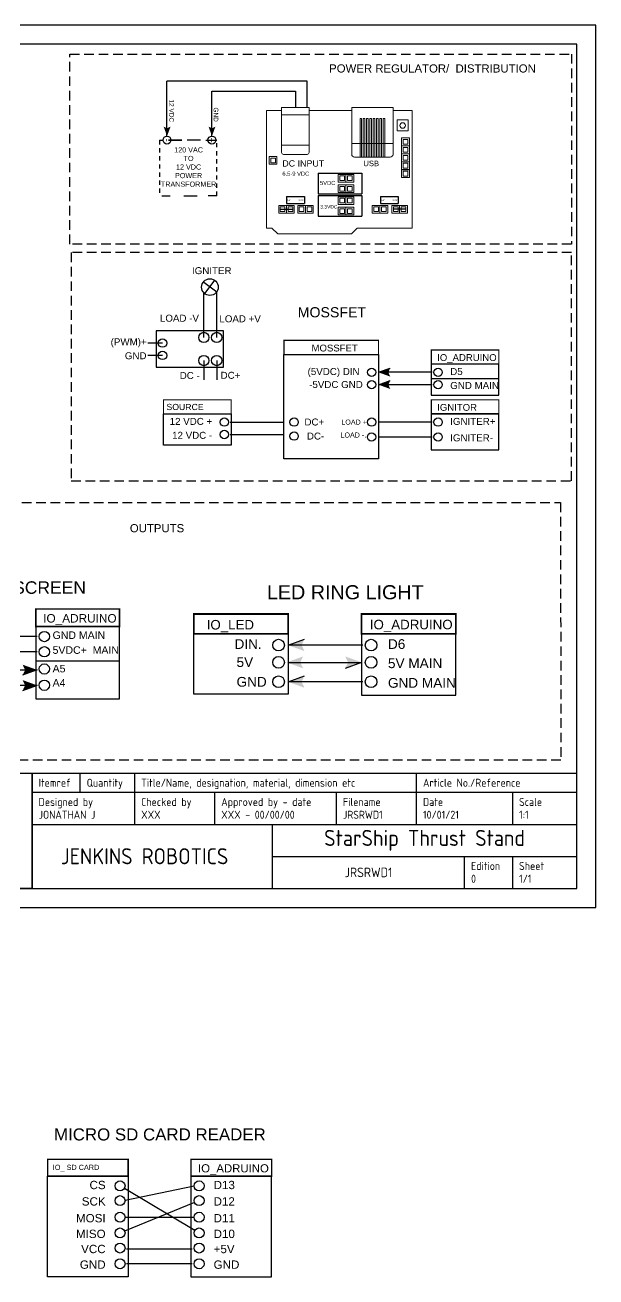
# Model space of a CAD drawing. Header units: inches. Extents: x 0 to 34.5, y -11 to 23.
# Drawn here: x 19.63 to 34.5, y -9.63 to 23 of the extents above; entities that cross this region are included whole.
import ezdxf
from ezdxf.enums import TextEntityAlignment as Align

# ---------------------------------------------------------------- set-up
doc = ezdxf.new("R2010")
doc.units = ezdxf.units.IN
doc.header["$MEASUREMENT"] = 0
for name, pattern in [('ACAD_ISO03W100', [30, 12, -18]), ('DASHED2', [0.375, 0.25, -0.125]), ('HIDDEN', [0.375, 0.25, -0.125]), ('HIDDEN2', [0.1875, 0.125, -0.0625])]:
    doc.linetypes.add(name, pattern=pattern)
for name, color, linetype in [('COMPONETS', 7, 'Continuous'), ('template', 7, 'Continuous'), ('used io', 7, 'Continuous')]:
    doc.layers.add(name, color=color, linetype=linetype)
doc.styles.add('ISO Proportional', font='isocp.shx')
doc.styles.get("Standard").update_dxf_attribs({"font": 'Arial.ttf'})
picture_1 = doc.add_image_def('image1.png', size_in_pixel=(800, 801))

# ---------------------------------------------------------------- blocks, each defined once
blk = doc.blocks.new('PSERIE')
at = {"color": 0, "lineweight": 5}
blk.add_line((13, 0), (13, 15), dxfattribs=at)
blk.add_lwpolyline([(0, 0), (17, 0, 0.414214), (18, 1), (18, 14, 0.414214), (17, 15), (0, 15)], format="xyb", close=True, dxfattribs=at)
for points in [[(18, 12), (4, 12), (4, 11.4), (18, 11.4)], [(18, 10.2), (4, 10.2), (4, 10.8), (18, 10.8)], [(18, 9), (4, 9), (4, 9.6), (18, 9.6)], [(18, 7.8), (4, 7.8), (4, 8.4), (18, 8.4)], [(18, 6.6), (4, 6.6), (4, 7.2), (18, 7.2)], [(18, 5.4), (4, 5.4), (4, 6), (18, 6)], [(18, 4.2), (4, 4.2), (4, 4.8), (18, 4.8)], [(18, 3), (4, 3), (4, 3.6), (18, 3.6)]]:
    blk.add_lwpolyline(points, dxfattribs=at)
blk = doc.blocks.new('I2C')
at = {"lineweight": 5}
for points in [[(-1.25, 0), (1.25, 0), (1.25, 2.5), (-1.25, 2.5)], [(-0.75, 0.5), (0.75, 0.5), (0.75, 2), (-0.75, 2)]]:
    blk.add_lwpolyline(points, close=True, dxfattribs=at)
blk = doc.blocks.new('tERMINAL BLOCKS')
at = {"layer": 'COMPONETS'}
h = blk.add_hatch(color=256, dxfattribs=at)
h.dxf.hatch_style = 1
h.paths.add_polyline_path([(4.074, 4.739), (4.176, 5.016), (4.074, 4.969), (3.973, 5.016)])
h = blk.add_hatch(color=256, dxfattribs=at)
h.dxf.hatch_style = 1
h.paths.add_polyline_path([(5.394, 4.739), (5.495, 5.016), (5.394, 4.969), (5.293, 5.016)])
at = {"linetype": 'Continuous', "ltscale": 0.079}
for p, q in [((8.189, 6.355), (4.072, 6.355)), ((8.189, 5.593), (8.189, 6.355)), ((5.392, 6.063), (7.854, 6.063)), ((7.854, 6.063), (7.854, 5.593)), ((7.402, 2.591), (7.768, 2.591)), ((11.094, 2.585), (10.728, 2.585))]:
    blk.add_line(p, q, dxfattribs=at)
at = {"layer": 'COMPONETS', "color": 7, "linetype": 'Continuous'}
for p, q in [((4.072, 4.736), (4.072, 6.355)), ((5.392, 4.736), (5.392, 6.063)), ((4.505, 4.62), (4.119, 4.62)), ((4.566, 2.981), (4.963, 2.981))]:
    blk.add_line(p, q, dxfattribs=at)
at = {"layer": 'COMPONETS'}
for p, q in [((3.922, 2.981), (4.17, 2.981)), ((5.542, 2.981), (5.282, 2.981))]:
    blk.add_line(p, q, dxfattribs=at)
at = {"layer": 'COMPONETS', "color": 7, "linetype": 'HIDDEN2'}
for points in [[(3.855, 4.62), (3.855, 2.981)], [(5.542, 2.981), (5.542, 4.62)]]:
    blk.add_lwpolyline(points, dxfattribs=at)
at = {"layer": 'COMPONETS', "color": 7, "linetype": 'Continuous'}
for points in [[(3.855, 4.62), (3.956, 4.62)], [(4.505, 4.62), (4.119, 4.62)], [(4.119, 4.62), (4.505, 4.62)], [(5.054, 4.62), (4.668, 4.62)], [(5.217, 4.62), (5.542, 4.62)]]:
    blk.add_lwpolyline(points, dxfattribs=at)
at = {"layer": 'COMPONETS', "color": 7}
for centre in [(4.072, 4.62), (5.392, 4.62)]:
    blk.add_circle(centre, 0.116, dxfattribs=at)
at = {"layer": 'template', "lineweight": 5}
for p, q in [((7.441, 5.36), (8.25, 5.36)), ((7.441, 4.47), (8.25, 4.47))]:
    blk.add_line(p, q, dxfattribs=at)
at = {"layer": 'template', "linetype": 'Continuous'}
for p, q in [((8.518, 3.649), (9.8, 3.649)), ((8.518, 3.649), (8.518, 3.043)), ((9.8, 3.649), (9.8, 3.043)), ((7.585, 2.96), (7.585, 2.75)), ((7.585, 2.96), (8.11, 2.96)), ((8.11, 2.96), (8.11, 2.75)), ((8.518, 3.043), (9.8, 3.043)), ((8.518, 2.992), (9.8, 2.992)), ((8.518, 2.992), (8.518, 2.386)), ((9.8, 2.992), (9.8, 2.386)), ((10.348, 2.96), (10.348, 2.75)), ((10.348, 2.96), (10.873, 2.96)), ((10.873, 2.96), (10.873, 2.75)), ((7.585, 2.75), (8.11, 2.75)), ((10.348, 2.75), (10.873, 2.75)), ((8.518, 2.386), (9.8, 2.386))]:
    blk.add_line(p, q, dxfattribs=at)
at = {"layer": 'template', "lineweight": 9}
blk.add_lwpolyline([(9.504, 5.495), (8.25, 5.495), (8.25, 5.576), (7.441, 5.576), (7.441, 5.495), (6.996, 5.495), (6.996, 2.033), (7.158, 2.033), (7.33, 1.861), (9.495, 1.861), (9.666, 2.033), (11.284, 2.033), (11.284, 5.495), (10.718, 5.495), (10.718, 5.576), (9.504, 5.576)], close=True, dxfattribs=at)
at = {"layer": 'template', "lineweight": 5}
blk.add_lwpolyline([(7.441, 5.495), (7.441, 4.254, 0.414214), (7.495, 4.2), (8.196, 4.2, 0.414214), (8.25, 4.254), (8.25, 5.495)], format="xyb", dxfattribs=at)
blk.add_lwpolyline([(10.839, 5.212), (10.839, 4.888), (11.163, 4.888), (11.163, 5.212)], close=True, dxfattribs=at)
blk.add_circle((11.001, 5.05), 0.0809, dxfattribs=at)
for name, p, xscale, yscale, zscale, rotation in [('PSERIE', (9.504, 5.576), 0.08090275560620337, 0.08090275560620337, 0.08090275560620337, 270), ('I2C', (11.203, 4.568), -0.0934543248190214, 0.0934543248190214, 0.0934543248190214, 90), ('I2C', (11.203, 4.334), -0.0934543248190214, 0.0934543248190214, 0.0934543248190214, 90), ('I2C', (7.077, 4.024), 0.09159361348244333, 0.09159361348244333, 0.09159361348244333, 270), ('I2C', (11.203, 4.101), -0.0934543248190214, 0.0934543248190214, 0.0934543248190214, 90), ('I2C', (11.203, 3.867), -0.0934543248190214, 0.0934543248190214, 0.0934543248190214, 90), ('I2C', (11.203, 3.634), -0.0934543248190214, 0.0934543248190214, 0.0934543248190214, 90), ('I2C', (9.104, 3.496), 0.09159361348244333, 0.09159361348244333, 0.09159361348244333, 270), ('I2C', (9.333, 3.496), 0.09159361348244333, 0.09159361348244333, 0.09159361348244333, 270), ('I2C', (9.104, 3.19), 0.09159361348244333, 0.09159361348244333, 0.09159361348244333, 270), ('I2C', (9.104, 2.839), 0.09159361348244333, 0.09159361348244333, 0.09159361348244333, 270), ('I2C', (9.333, 3.19), 0.09159361348244333, 0.09159361348244333, 0.09159361348244333, 270), ('I2C', (9.333, 2.839), 0.09159361348244333, 0.09159361348244333, 0.09159361348244333, 270), ('I2C', (7.356, 2.584), 0.09159361348244333, 0.09159361348244333, 0.09159361348244333, 270), ('I2C', (7.585, 2.584), 0.09159361348244333, 0.09159361348244333, 0.09159361348244333, 270), ('I2C', (7.914, 2.584), 0.09159361348244333, 0.09159361348244333, 0.09159361348244333, 270), ('I2C', (8.143, 2.584), 0.09159361348244333, 0.09159361348244333, 0.09159361348244333, 270), ('I2C', (9.104, 2.533), 0.09159361348244333, 0.09159361348244333, 0.09159361348244333, 270), ('I2C', (9.333, 2.533), 0.09159361348244333, 0.09159361348244333, 0.09159361348244333, 270), ('I2C', (10.105, 2.584), 0.09159361348244333, 0.09159361348244333, 0.09159361348244333, 270), ('I2C', (10.334, 2.584), 0.09159361348244333, 0.09159361348244333, 0.09159361348244333, 270), ('I2C', (10.682, 2.584), 0.09159361348244333, 0.09159361348244333, 0.09159361348244333, 270), ('I2C', (10.911, 2.584), 0.09159361348244333, 0.09159361348244333, 0.09159361348244333, 270)]:
    blk.add_blockref(name, p, dxfattribs=dict(at, xscale=xscale, yscale=yscale, zscale=zscale, rotation=rotation))
at = {"layer": 'COMPONETS', "char_height": 0.1358, "attachment_point": 1, "rotation": 270}
for s, insert in [('12 VDC', (4.276, 5.814)), ('GND', (5.58, 5.58))]:
    blk.add_mtext_dynamic_manual_height_columns(s, width=1.56501, gutter_width=1.204, heights=[0], dxfattribs=dict(at, insert=insert))
at = {"layer": 'COMPONETS', "color": 7, "linetype": 'Continuous', "char_height": 0.186, "width": 2.725, "attachment_point": 5, "rotation": 270}
for s, insert in [('-', (4.072, 4.62)), ('+', (5.392, 4.62))]:
    blk.add_mtext(s, dxfattribs=dict(at, insert=insert))
at = {"layer": 'COMPONETS', "color": 7, "linetype": 'Continuous', "insert": (4.707, 3.827), "char_height": 0.1512, "width": 2.21135, "attachment_point": 5}
blk.add_mtext('120 VAC \\PTO \\P12 VDC \\PPOWER \\PTRANSFORMER', dxfattribs=at)
at = {"layer": 'template', "lineweight": 5}
for s, height, p in [('DC INPUT', 0.1869, (8.078, 3.934)), ('USB', 0.1618, (10.076, 3.934))]:
    blk.add_text(s, height=height, dxfattribs=at).set_placement(p, align=Align.MIDDLE_CENTER)
at = {"layer": 'template', "linetype": 'Continuous', "attachment_point": 1}
for s, insert, char_height, width in [('6.5-9 VDC', (7.463, 3.692), 0.1215, 1.23595), ('5VDC', (8.57, 3.421), 0.1215, 1.23595), ('5V  ------- 3.3V', (7.614, 2.879), 0.05252, 0.53442), ('3.3VDC', (8.579, 2.711), 0.1029, 1.04722), ('5V  ------- 3.3V', (10.377, 2.879), 0.05252, 0.53442)]:
    blk.add_mtext(s, dxfattribs=dict(at, insert=insert, char_height=char_height, width=width))
blk = doc.blocks.new('Title Block')
at = {"linetype": 'ACAD_ISO03W100'}
blk.add_lwpolyline([(19.819, 0.5), (14.681, 0.5), (14.681, 3.503), (19.819, 3.503)], close=True, dxfattribs=at)
at = {"layer": 'template'}
for p, q in [((34.5, 23), (0, 23)), ((0, 23), (0, 0)), ((34.5, 0), (34.5, 23)), ((0.5, 22.5), (0.5, 0.5)), ((34, 22.5), (0.5, 22.5)), ((33, 22.5), (1.5, 22.5)), ((34, 0.5), (34, 22.5)), ((19.819, 3.503), (34, 3.503)), ((19.819, 3.003), (19.819, 3.503)), ((21.07, 3.003), (21.07, 3.503)), ((22.488, 3.003), (22.488, 3.503)), ((29.829, 3.003), (29.829, 3.503)), ((19.819, 3.003), (34, 3.003)), ((19.819, 0.5), (19.819, 3.003)), ((22.488, 2.168), (22.488, 3.003)), ((24.574, 2.168), (24.574, 3.003)), ((27.744, 2.168), (27.744, 3.003)), ((29.829, 2.168), (29.829, 3.003)), ((32.332, 2.168), (32.332, 3.003)), ((0.5, 2.5), (14.681, 2.5)), ((1.501, 0.5), (1.501, 2.5)), ((10.594, 0.5), (10.594, 2.5)), ((12.262, 0.5), (12.262, 2.5)), ((13.513, 0.5), (13.513, 2.5)), ((14.681, 0.5), (14.681, 2.5)), ((0.5, 2), (14.681, 2)), ((19.819, 2.168), (34, 2.168)), ((26.075, 0.5), (26.075, 2.168)), ((0.5, 1.5), (14.681, 1.5)), ((26.075, 1.334), (34, 1.334)), ((31.08, 0.5), (31.08, 1.334)), ((32.332, 0.5), (32.332, 1.334)), ((0.5, 1), (14.681, 1)), ((0.5, 0.5), (34, 0.5)), ((0, 0), (34.5, 0))]:
    blk.add_line(p, q, dxfattribs=at)
at = {"layer": 'template', "style": 'ISO Proportional'}
for s, height, p in [('Itemref', 0.2085, (19.986, 3.253)), ('Quantity', 0.2085, (21.237, 3.253)), ('Title/Name, designation, material, dimension etc', 0.20854, (22.655, 3.253)), ('Article No./Reference', 0.20854, (29.996, 3.253)), ('Designed by', 0.20854, (19.986, 2.752)), ('Checked by', 0.2085, (22.655, 2.752)), ('Approved by - date', 0.20854, (24.741, 2.752)), ('Filename', 0.2085, (27.911, 2.752)), ('Date', 0.2085, (29.996, 2.752)), ('Scale', 0.2085, (32.498, 2.752)), ('Edition', 0.2085, (31.247, 1.084)), ('Sheet', 0.2085, (32.498, 1.084)), ('RevNo', 0.2085, (0.667, 0.75)), ('Revision note', 0.20854, (1.668, 0.75)), ('Date', 0.2085, (10.76, 0.75)), ('Signature', 0.2085, (12.292, 0.75)), ('Checked', 0.2085, (13.603, 0.75))]:
    blk.add_text(s, height=height, dxfattribs=at).set_placement(p, align=Align.MIDDLE_LEFT)
at = {"layer": 'template', "style": 'ISO Proportional', "flags": 8}
for tag, p in [('DESIGNED_BY', (19.986, 2.419)), ('CHECKED_BY', (22.655, 2.419)), ('APPROVED_BY_DATE', (24.741, 2.419)), ('FILENAME', (27.911, 2.419)), ('DATE', (29.996, 2.419)), ('SCALE', (32.498, 2.419)), ('EDITION', (31.247, 0.75)), ('SHEET', (32.498, 0.75))]:
    blk.add_attdef(tag, text='', height=0.209, dxfattribs=at).set_placement(p, align=Align.MIDDLE_LEFT)
for tag, height, p in [('TITLE', 0.417, (30.038, 1.751)), ('OWNER', 0.417, (22.707, 1.368)), ('DRAWING_NUMBER', 0.25, (28.578, 0.917))]:
    blk.add_attdef(tag, text='', height=height, dxfattribs=at).set_placement(p, align=Align.MIDDLE)
at = {"linetype": 'ACAD_ISO03W100'}
image = blk.add_image(picture_1, insert=(16.82, 0.5), size_in_units=(2.999, 3.003), dxfattribs=at)
image.dxf.flags = 7
blk = doc.blocks.new('OLED SCREEN')
at = {"layer": 'used io'}
h = blk.add_hatch(color=256, dxfattribs=at)
h.dxf.hatch_style = 1
h.paths.add_polyline_path([(1.161, 2.095), (1.393, 2.01), (1.354, 2.095), (1.393, 2.179)])
h = blk.add_hatch(color=256, dxfattribs=at)
h.dxf.hatch_style = 1
h.paths.add_polyline_path([(1.161, 1.851), (1.393, 1.766), (1.354, 1.851), (1.393, 1.935)])
h = blk.add_hatch(color=256, dxfattribs=at)
h.dxf.hatch_style = 1
h.paths.add_polyline_path([(1.161, 1.561), (1.393, 1.476), (1.354, 1.561), (1.393, 1.645)])
h = blk.add_hatch(color=256, dxfattribs=at)
h.dxf.hatch_style = 1
h.paths.add_polyline_path([(2.222, 1.561), (1.99, 1.645), (2.03, 1.561), (1.99, 1.476)])
h = blk.add_hatch(color=256, dxfattribs=at)
h.dxf.hatch_style = 1
h.paths.add_polyline_path([(1.161, 1.314), (1.393, 1.229), (1.354, 1.314), (1.393, 1.398)])
h = blk.add_hatch(color=256, dxfattribs=at)
h.dxf.hatch_style = 1
h.paths.add_polyline_path([(2.222, 1.314), (1.99, 1.398), (2.03, 1.314), (1.99, 1.229)])
at = {"linetype": 'ACAD_ISO03W100'}
for p, q in [((2.222, 2.095), (1.131, 2.095)), ((2.222, 1.851), (1.131, 1.851)), ((1.131, 1.561), (2.222, 1.561)), ((2.222, 1.314), (1.131, 1.314))]:
    blk.add_line(p, q, dxfattribs=at)
at = {"linetype": 'Continuous', "ltscale": 0.079}
blk.add_line((2.202, 1.708), (3.537, 1.708), dxfattribs=at)
at = {"linetype": 'Continuous', "const_width": 0.0245}
for points in [[(-0.173, 2.256), (1.161, 2.256), (1.161, 2.536), (-0.173, 2.536)], [(3.537, 2.256), (2.202, 2.256), (2.202, 2.536), (3.537, 2.536)]]:
    blk.add_lwpolyline(points, close=True, dxfattribs=at)
for points in [[(-0.173, 2.256), (1.161, 2.256), (1.161, 1.098), (-0.173, 1.098)], [(3.537, 2.256), (2.202, 2.256), (2.202, 1.098), (3.537, 1.098)]]:
    blk.add_lwpolyline(points, close=True)
for centre in [(1.027, 2.095), (2.337, 2.095), (1.027, 1.851), (2.337, 1.851), (1.027, 1.576), (2.337, 1.576), (1.027, 1.315), (2.337, 1.315)]:
    blk.add_circle(centre, 0.0825)
at = {"layer": 'used io'}
for p, q in [((1.161, 2.095), (1.393, 2.179)), ((1.161, 1.851), (1.393, 1.935)), ((2.222, 1.561), (1.99, 1.476)), ((2.222, 1.314), (1.99, 1.229))]:
    blk.add_line(p, q, dxfattribs=at)
for s, insert, char_height, width, attachment_point in [('GNO', (0.788, 2.179), 0.1377, 0.99638, 3), ('GND MAIN', (2.469, 2.177), 0.1204, 0.87129, 1), ('VCC', (0.788, 1.907), 0.1377, 1.24314, 3), ('5VDC+  MAIN', (2.469, 1.939), 0.12042, 1.08708, 1)]:
    blk.add_mtext(s, dxfattribs=dict(insert=insert, char_height=char_height, width=width, attachment_point=attachment_point))
for s, insert, char_height, attachment_point in [('SCL', (0.788, 1.629), 0.1377, 3), ('A5', (2.469, 1.642), 0.1204, 1), ('A4 ', (2.469, 1.415), 0.1204, 1), ('SDA ', (0.788, 1.369), 0.1377, 3)]:
    blk.add_mtext(s, dxfattribs=dict(insert=insert, char_height=char_height, attachment_point=attachment_point))
at = {"linetype": 'ACAD_ISO03W100', "flags": 8}
blk.add_attdef('OLED SCREEN', (0.862, 2.849), '', height=0.2, dxfattribs=at)
at = {"linetype": 'Continuous'}
for tag, p in [('IO_LCD', (0.009, 2.317)), ('IO_ADRUINO', (2.319, 2.319))]:
    blk.add_attdef(tag, p, '', height=0.135, dxfattribs=at)
blk = doc.blocks.new('RING LIGHT')
at = {"layer": 'used io'}
h = blk.add_hatch(color=256, dxfattribs=at)
h.dxf.hatch_style = 1
h.paths.add_polyline_path([(1.161, 2.095), (1.393, 2.01), (1.354, 2.095), (1.393, 2.18)])
h = blk.add_hatch(color=256, dxfattribs=at)
h.dxf.hatch_style = 1
h.paths.add_polyline_path([(1.142, 1.851), (1.374, 1.766), (1.335, 1.851), (1.374, 1.935)])
h = blk.add_hatch(color=256, dxfattribs=at)
h.dxf.hatch_style = 1
h.paths.add_polyline_path([(2.203, 1.851), (1.972, 1.935), (2.011, 1.851), (1.972, 1.766)])
h = blk.add_hatch(color=256, dxfattribs=at)
h.dxf.hatch_style = 1
h.paths.add_polyline_path([(1.161, 1.576), (1.393, 1.491), (1.354, 1.576), (1.393, 1.66)])
at = {"linetype": 'ACAD_ISO03W100'}
for p, q in [((2.222, 2.095), (1.161, 2.095)), ((1.161, 1.851), (2.203, 1.851)), ((2.222, 1.576), (1.161, 1.576))]:
    blk.add_line(p, q, dxfattribs=at)
at = {"linetype": 'Continuous', "const_width": 0.0245}
for points in [[(-0.173, 2.256), (1.161, 2.256), (1.161, 2.536), (-0.173, 2.536)], [(3.537, 2.256), (2.202, 2.256), (2.202, 2.536), (3.537, 2.536)]]:
    blk.add_lwpolyline(points, close=True, dxfattribs=at)
for points in [[(-0.173, 2.256), (1.161, 2.256), (1.161, 1.399), (-0.173, 1.399)], [(3.537, 2.256), (2.202, 2.256), (2.202, 1.385), (3.537, 1.385)]]:
    blk.add_lwpolyline(points, close=True)
for centre in [(1.027, 2.095), (2.337, 2.095), (1.027, 1.851), (2.337, 1.851), (1.027, 1.576), (2.337, 1.576)]:
    blk.add_circle(centre, 0.0825)
at = {"layer": 'used io'}
for p, q in [((1.161, 2.095), (1.393, 2.18)), ((2.203, 1.851), (1.972, 1.766)), ((1.161, 1.576), (1.393, 1.66))]:
    blk.add_line(p, q, dxfattribs=at)
at = {"char_height": 0.1377}
for s, insert, width, attachment_point in [('DIN.', (0.788, 2.179), 0.99638, 3), ('D6', (2.576, 2.179), 0.99638, 1), ('5V', (0.432, 1.923), 1.24314, 1), ('5V MAIN', (2.576, 1.907), 1.24314, 1), ('GND MAIN', (2.576, 1.629), 1.00866, 1)]:
    blk.add_mtext(s, dxfattribs=dict(at, insert=insert, width=width, attachment_point=attachment_point))
at = {"insert": (0.432, 1.644), "char_height": 0.1377, "attachment_point": 1}
blk.add_mtext('GND', dxfattribs=at)
at = {"linetype": 'ACAD_ISO03W100', "flags": 8}
blk.add_attdef('LED RING LIGHT', (0.862, 2.849), '', height=0.2, dxfattribs=at)
at = {"linetype": 'Continuous'}
for tag, p in [('IO_LED', (0.009, 2.317)), ('IO_ADRUINO', (2.319, 2.319))]:
    blk.add_attdef(tag, p, '', height=0.135, dxfattribs=at)
blk = doc.blocks.new('DOUL-MOS')
at = {"layer": 'used io'}
h = blk.add_hatch(color=256, dxfattribs=at)
h.dxf.hatch_style = 1
h.paths.add_polyline_path([(2.557, 1.318), (2.789, 1.233), (2.75, 1.318), (2.789, 1.403)])
h = blk.add_hatch(color=256, dxfattribs=at)
h.dxf.hatch_style = 1
h.paths.add_polyline_path([(2.557, 1.074), (2.789, 0.989), (2.75, 1.074), (2.789, 1.158)])
at = {"linetype": 'Continuous', "ltscale": 0.079}
for p, q in [((-0.889, 3.096), (-0.637, 2.908)), ((-0.866, 2.883), (-0.677, 3.136)), ((3.618, 1.198), (4.932, 1.198))]:
    blk.add_line(p, q, dxfattribs=at)
at = {"linetype": 'ACAD_ISO03W100'}
for p, q in [((3.618, 1.318), (2.557, 1.318)), ((3.618, 1.074), (2.557, 1.074)), ((-0.372, 0.334), (0.689, 0.334)), ((3.618, 0.334), (2.557, 0.334)), ((-0.372, 0.09), (0.689, 0.09)), ((3.618, 0.04), (2.557, 0.04))]:
    blk.add_line(p, q, dxfattribs=at)
at = {"linetype": 'Continuous', "const_width": 0.0245}
for points in [[(0.689, 1.669), (2.557, 1.669), (2.557, 1.949), (0.689, 1.949)], [(4.932, 1.479), (3.598, 1.479), (3.598, 1.759), (4.932, 1.759)], [(-1.687, 0.495), (-0.352, 0.495), (-0.352, 0.775), (-1.687, 0.775)], [(4.932, 0.495), (3.598, 0.495), (3.598, 0.775), (4.932, 0.775)]]:
    blk.add_lwpolyline(points, close=True, dxfattribs=at)
for points in [[(0.689, 1.669), (2.557, 1.669), (2.557, -0.392), (0.689, -0.392)], [(4.932, 1.479), (3.598, 1.479), (3.598, 0.866), (4.932, 0.866)], [(-1.687, 0.495), (-0.352, 0.495), (-0.352, -0.118), (-1.687, -0.118)], [(4.932, 0.495), (3.598, 0.495), (3.598, -0.212), (4.932, -0.212)]]:
    blk.add_lwpolyline(points, close=True)
at = {"linetype": 'Continuous', "ltscale": 0.079}
blk.add_circle((-0.771, 3.001), 0.164, dxfattribs=at)
for centre in [(2.422, 1.318), (3.733, 1.318), (2.422, 1.074), (3.733, 1.074), (-0.487, 0.334), (0.89, 0.334), (2.422, 0.334), (3.733, 0.334), (-0.487, 0.09), (0.89, 0.059), (2.42, 0.04), (3.733, 0.04)]:
    blk.add_circle(centre, 0.0825)
at = {"layer": 'COMPONETS', "linetype": 'Continuous', "ltscale": 0.079}
for p, q in [((-0.89, 2.008), (-0.89, 2.887)), ((-0.637, 2.008), (-0.637, 2.907)), ((-1.707, 1.896), (-1.996, 1.896)), ((-1.707, 1.652), (-1.996, 1.652)), ((-0.89, 1.55), (-0.89, 1.168)), ((-0.637, 1.55), (-0.637, 1.168))]:
    blk.add_line(p, q, dxfattribs=at)
blk.add_lwpolyline([(-0.501, 2.14), (-1.832, 2.14), (-1.832, 1.42), (-0.501, 1.42)], close=True, dxfattribs=at)
at = {"layer": 'COMPONETS'}
for centre in [(-1.707, 1.896), (-1.707, 1.652)]:
    blk.add_circle(centre, 0.0825, dxfattribs=at)
at = {"layer": 'COMPONETS', "linetype": 'Continuous', "ltscale": 0.079}
for centre in [(-0.89, 2.008), (-0.637, 2.008), (-0.89, 1.55), (-0.637, 1.55)]:
    blk.add_circle(centre, 0.101, dxfattribs=at)
at = {"layer": 'used io'}
for p, q in [((2.557, 1.318), (2.789, 1.403)), ((2.557, 1.074), (2.789, 1.158))]:
    blk.add_line(p, q, dxfattribs=at)
for s, insert, char_height, width, attachment_point in [('(5VDC) DIN', (2.183, 1.402), 0.1377, 1.45878, 3), ('D5', (3.972, 1.402), 0.1377, 0.99638, 1), ('-5VDC GND', (1.188, 1.146), 0.1377, 1.24314, 1), ('GND MAIN', (3.972, 1.127), 0.1377, 1.00866, 1), ('12 VDC +', (-0.726, 0.418), 0.1377, 0.99638, 3), ('DC+', (1.485, 0.406), 0.1377, 1.24314, 3), ('IGNITER+', (3.972, 0.418), 0.1377, 0.99638, 1), ('12 VDC - ', (-0.726, 0.143), 0.1377, 1.00866, 3), ('LOAD -.', (2.313, 0.13), 0.1003, 0.72609, 3), ('IGNITER-', (3.972, 0.093), 0.1377, 1.00866, 1)]:
    blk.add_mtext(s, dxfattribs=dict(insert=insert, char_height=char_height, width=width, attachment_point=attachment_point))
for s, insert, char_height, attachment_point in [('LOAD +', (1.824, 0.385), 0.1003, 1), ('DC-', (1.485, 0.128), 0.1377, 3)]:
    blk.add_mtext(s, dxfattribs=dict(insert=insert, char_height=char_height, attachment_point=attachment_point))
at = {"linetype": 'Continuous'}
for tag, p, height in [('DEVICE', (1.235, 1.73), 0.135), ('IO_ADRUINO', (3.714, 1.542), 0.135), ('LOAD SOURCE', (-1.629, 0.572), 0.123), ('LOAD', (3.714, 0.558), 0.135)]:
    blk.add_attdef(tag, p, '', height=height, dxfattribs=at)
at = {"layer": 'COMPONETS', "linetype": 'Continuous', "char_height": 0.1377, "width": 0.84247, "attachment_point": 1}
for s, insert in [('IGNITER', (-1.125, 3.395)), ('LOAD -V', (-1.757, 2.456)), ('(PWM)+', (-2.73, 1.989)), ('GND', (-2.45, 1.714)), ('DC -', (-1.367, 1.324)), ('DC+', (-0.56, 1.328))]:
    blk.add_mtext(s, dxfattribs=dict(at, insert=insert))
at = {"layer": 'COMPONETS', "insert": (-0.584, 2.444), "char_height": 0.1377, "width": 0.99638, "attachment_point": 1}
blk.add_mtext('LOAD +V', dxfattribs=at)
at = {"layer": 'COMPONETS', "linetype": 'ACAD_ISO03W100', "flags": 8}
blk.add_attdef('DOUL MOS', (0.962, 2.405), '', height=0.2, dxfattribs=at)
blk = doc.blocks.new('MICRO SD CARD ADAPTOR')
at = {"linetype": 'ACAD_ISO03W100'}
for p, q in [((2.255, 2.088), (1.109, 1.851)), ((2.266, 1.357), (1.098, 2.053)), ((2.261, 1.82), (1.103, 1.346)), ((1.109, 1.575), (2.255, 1.575)), ((1.131, 1.05), (2.223, 1.05)), ((2.223, 0.803), (1.131, 0.803))]:
    blk.add_line(p, q, dxfattribs=at)
at = {"linetype": 'Continuous', "const_width": 0.0245}
for points in [[(-0.173, 2.256), (1.161, 2.256), (1.161, 2.536), (-0.173, 2.536)], [(3.537, 2.256), (2.202, 2.256), (2.202, 2.536), (3.537, 2.536)]]:
    blk.add_lwpolyline(points, close=True, dxfattribs=at)
for points in [[(-0.173, 2.256), (1.161, 2.256), (1.161, 0.586), (-0.173, 0.586)], [(3.537, 2.256), (2.202, 2.256), (2.202, 0.589), (3.537, 0.589)]]:
    blk.add_lwpolyline(points, close=True)
for centre in [(1.027, 2.095), (2.337, 2.095), (1.027, 1.851), (2.337, 1.851), (1.027, 1.576), (2.337, 1.576), (1.027, 1.315), (2.337, 1.315), (1.027, 1.065), (2.337, 1.065), (1.027, 0.804), (2.337, 0.804)]:
    blk.add_circle(centre, 0.0825)
at = {"char_height": 0.1377}
for s, insert, width, attachment_point in [('CS', (0.788, 2.179), 0.99638, 3), ('D13', (2.576, 2.179), 0.99638, 1), ('SCK', (0.788, 1.907), 1.24314, 3), ('D12', (2.576, 1.907), 1.24314, 1), ('D10 ', (2.576, 1.369), 0.05185, 1)]:
    blk.add_mtext(s, dxfattribs=dict(at, insert=insert, width=width, attachment_point=attachment_point))
for s, insert, attachment_point in [('MOSI', (0.788, 1.629), 3), ('D11', (2.576, 1.629), 1), ('MISO ', (0.788, 1.369), 3), ('VCC', (0.788, 1.118), 3), ('+5V', (2.577, 1.118), 1), ('GND', (0.788, 0.859), 3), ('GND ', (2.577, 0.859), 1)]:
    blk.add_mtext(s, dxfattribs=dict(at, insert=insert, attachment_point=attachment_point))
at = {"linetype": 'ACAD_ISO03W100', "flags": 8}
blk.add_attdef('SD CARD ', (0.862, 2.849), '', height=0.2, dxfattribs=at)
at = {"linetype": 'Continuous'}
for tag, p, height in [('SD CARD ADAPTOR', (-0.087, 2.359), 0.0863), ('IO_ADRUINO', (2.319, 2.319), 0.135)]:
    blk.add_attdef(tag, p, '', height=height, dxfattribs=at)

msp = doc.modelspace()

# ---------------------------------------------------------------- linework, layer by layer
at = {"layer": 'template', "linetype": 'DASHED2'}
msp.add_lwpolyline([(33.862, 17.282), (20.796, 17.282), (20.796, 22.239), (33.862, 22.239)], close=True, dxfattribs=at)
at = {"layer": 'template', "linetype": 'HIDDEN'}
for points in [[(33.862, 17.065), (20.83, 17.065), (20.83, 11.115), (33.862, 11.115)], [(13.919, 10.552), (33.573, 10.552), (33.583, 3.839), (13.929, 3.839)]]:
    msp.add_lwpolyline(points, close=True, dxfattribs=at)

# ---------------------------------------------------------------- block references
at = {"linetype": 'Continuous', "ltscale": 0.079}
ref = msp.add_blockref('DOUL-MOS', (25.46, 12.205), dxfattribs=dict(at, xscale=1.319558527440178, yscale=1.319558527440178, zscale=1.319558527440178))
ref.add_attrib('DOUL MOS', 'MOSSFET', (26.729, 15.378), dxfattribs={"layer": 'COMPONETS', "linetype": 'ACAD_ISO03W100', "ltscale": 0.079, "height": 0.2639})
ref.add_attrib('IO_ADRUINO', 'IO_ADRUINO', (30.362, 14.24), dxfattribs={"linetype": 'Continuous', "ltscale": 0.079, "height": 0.1781})
ref.add_attrib('DEVICE', 'MOSSFET', (27.09, 14.488), dxfattribs={"linetype": 'Continuous', "ltscale": 0.079, "height": 0.1781})
ref.add_attrib('LOAD', 'IGNITOR', (30.362, 12.942), dxfattribs={"linetype": 'Continuous', "ltscale": 0.079, "height": 0.1781})
ref.add_attrib('LOAD SOURCE', 'SOURCE', (23.311, 12.96), dxfattribs={"linetype": 'Continuous', "ltscale": 0.079, "height": 0.162})
ref = msp.add_blockref('RING LIGHT', (24.342, 2.981), dxfattribs=dict(at, xscale=1.839156164395163, yscale=1.839156164395163, zscale=1.839156164395163))
ref.add_attrib('LED RING LIGHT', 'LED RING LIGHT', (25.927, 8.029), dxfattribs={"linetype": 'ACAD_ISO03W100', "height": 0.36783})
ref.add_attrib('IO_LED', 'IO_LED', (24.359, 7.242), dxfattribs={"linetype": 'Continuous', "height": 0.2482})
ref.add_attrib('IO_ADRUINO', 'IO_ADRUINO', (28.607, 7.247), dxfattribs={"linetype": 'Continuous', "height": 0.2482})
ref = msp.add_blockref('MICRO SD CARD ADAPTOR', (20.488, -10.553), dxfattribs=dict(at, xscale=1.572095249935154, yscale=1.572095249935154, zscale=1.572095249935154))
ref.add_attrib('SD CARD ', 'MICRO SD CARD READER', (20.382, -6.075), dxfattribs={"linetype": 'ACAD_ISO03W100', "height": 0.31442})
ref.add_attrib('SD CARD ADAPTOR', 'IO_ SD CARD', (20.351, -6.844), dxfattribs={"linetype": 'Continuous', "height": 0.13566})
ref.add_attrib('IO_ADRUINO', 'IO_ADRUINO', (24.133, -6.907), dxfattribs={"linetype": 'Continuous', "height": 0.2122})
at = {"layer": 'COMPONETS', "linetype": 'Continuous', "ltscale": 0.079}
ref = msp.add_blockref('OLED SCREEN', (16.323, 3.645), dxfattribs=dict(at, xscale=1.629169105189531, yscale=1.629169105189531, zscale=1.629169105189531))
ref.add_attrib('XXX', 'OLED SCREEN', (17.952, 8.172), dxfattribs={"layer": '0', "linetype": 'ACAD_ISO03W100', "height": 0.32583})
ref.add_attrib('IO_LCD', 'IO_LCD', (16.296, 7.423), dxfattribs={"layer": '0', "linetype": 'Continuous', "height": 0.2199})
ref.add_attrib('IO_ADRUINO', 'IO_ADRUINO', (20.101, 7.423), dxfattribs={"layer": '0', "linetype": 'Continuous', "height": 0.2199})
at = {"layer": 'template', "linetype": 'Continuous', "ltscale": 0.079}
ref = msp.add_blockref('Title Block', (-0.004, -0.005), dxfattribs=at)
ref.add_attrib('SCALE', '1:1', dxfattribs={"ltscale": 0.079, "height": 0.2085, "style": 'ISO Proportional'}).set_placement((32.495, 2.414), align=Align.MIDDLE_LEFT)
ref.add_attrib('SHEET', '1/1', dxfattribs={"ltscale": 0.079, "height": 0.2085, "style": 'ISO Proportional'}).set_placement((32.495, 0.746), align=Align.MIDDLE_LEFT)
ref.add_attrib('EDITION', '0', dxfattribs={"ltscale": 0.079, "height": 0.209, "style": 'ISO Proportional'}).set_placement((31.244, 0.746), align=Align.MIDDLE_LEFT)
ref.add_attrib('DATE', '10/01/21', dxfattribs={"ltscale": 0.079, "height": 0.2085, "style": 'ISO Proportional'}).set_placement((29.992, 2.414), align=Align.MIDDLE_LEFT)
ref.add_attrib('TITLE', 'StarShip Thrust Stand', dxfattribs={"ltscale": 0.079, "height": 0.41709, "style": 'ISO Proportional'}).set_placement((30.034, 1.747), align=Align.MIDDLE)
ref.add_attrib('APPROVED_BY_DATE', 'XXX - 00/00/00', dxfattribs={"ltscale": 0.079, "height": 0.20854, "style": 'ISO Proportional'}).set_placement((24.737, 2.414), align=Align.MIDDLE_LEFT)
ref.add_attrib('DRAWING_NUMBER', 'JRSRWD1', dxfattribs={"ltscale": 0.079, "height": 0.2503, "style": 'ISO Proportional'}).set_placement((28.574, 0.912), align=Align.MIDDLE)
ref.add_attrib('FILENAME', 'JRSRWD1', dxfattribs={"ltscale": 0.079, "height": 0.2085, "style": 'ISO Proportional'}).set_placement((27.907, 2.414), align=Align.MIDDLE_LEFT)
ref.add_attrib('DESIGNED_BY', 'JONATHAN J', dxfattribs={"ltscale": 0.079, "height": 0.2085, "style": 'ISO Proportional'}).set_placement((19.982, 2.414), align=Align.MIDDLE_LEFT)
ref.add_attrib('OWNER', 'JENKINS ROBOTICS', dxfattribs={"ltscale": 0.079, "height": 0.41709, "style": 'ISO Proportional'}).set_placement((22.742, 1.333), align=Align.MIDDLE)
ref.add_attrib('CHECKED_BY', 'XXX', dxfattribs={"ltscale": 0.079, "height": 0.2085, "style": 'ISO Proportional'}).set_placement((22.652, 2.414), align=Align.MIDDLE_LEFT)
at = {"layer": 'template', "xscale": 0.8857951695766316, "yscale": 0.8857951695766316, "zscale": 0.8857951695766316}
msp.add_blockref('tERMINAL BLOCKS', (19.718, 15.904), dxfattribs=at)

# ---------------------------------------------------------------- texts
at = {"layer": 'template', "char_height": 0.21208, "attachment_point": 1}
for s, width, insert in [('POWER REGULATOR/  DISTRIBUTION', 5.96195, (27.548, 21.97)), ('\\pxqc;OUTPUTS', 3.784, (21.173, 9.988))]:
    msp.add_mtext_dynamic_manual_height_columns(s, width=width, gutter_width=1.06, heights=[0], dxfattribs=dict(at, insert=insert))

doc.saveas('drawing.dxf')
